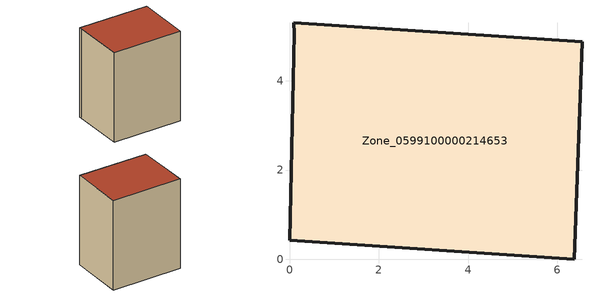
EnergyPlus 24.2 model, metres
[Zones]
Zone_0599100000214653
 floor ground (C_G): 6.37,0 0,0.43 0.1,5.06 0.09,5.3 6.55,4.87 z1.74
 wall outside (C_F): 0,0.43 6.37,0 6.55,4.87 0.09,5.3 0.1,5.06 0,0.43 z1.74:10.18
 roof outside (C_R): 0.1,5.06 0,0.43 6.37,0 6.55,4.87 0.09,5.3 z10.18
[BUILDING]
Pand.0599100000214653: North Axis=0; Terrain=City; Loads Convergence Tolerance Value=0.04; Temperature Convergence Tolerance Value=0.4; Solar Distribution=FullExterior; Maximum Number of Warmup Days=25; Minimum Number of Warmup Days=1
[Site:Location]
Rotterdam.The.Hague.AP_ZH_NLD Design_Conditions: Latitude=51.96; Longitude=4.45; Time Zone=1; Elevation=-4.5
[SITE:GROUNDTEMPERATURE:BUILDINGSURFACE]
18, 18, 18, 18, 18, 18, 18, 18, 18, 18, 18, 18
[MATERIAL] Thermal Absorptance=0.9; Solar Absorptance=0.7; Visible Absorptance=0.7
Name | Roughness | Thickness | Conductivity | Density | Specific Heat
G.TI.1946 | MediumSmooth | 0.15 | 1 | 540 | 1210
F.TI.1946 | Rough | 0.3 | 0.857143 | 1920 | 840
R.TI.1946 | MediumRough | 0.2 | 0.1 | 1500 | 1000
[CONSTRUCTION]
C_G: G.TI.1946
C_F: F.TI.1946
C_R: R.TI.1946
[ZONE]
Zone_0599100000214653: Type=1; Multiplier=1; Ceiling Height=Autocalculate; Volume=Autocalculate; Floor Area=autocalculate; Part of Total Floor Area=Yes
[ZONEINFILTRATION:DESIGNFLOWRATE]
Infil_Zone_0599100000214653: Zone or ZoneList or Space or SpaceList=Zone_0599100000214653; Schedule=AlwaysOn; Design Flow Rate Calculation Method=Flow/Area; Flow Rate per Floor Area=0.003; Constant Term Coefficient=1; Temperature Term Coefficient=0; Velocity Term Coefficient=0; Velocity Squared Term Coefficient=0
[HVACTEMPLATE:ZONE:IDEALLOADSAIRSYSTEM]
Zone_0599100000214653: Maximum Heating Supply Air Temperature=50; Minimum Cooling Supply Air Temperature=13; Maximum Heating Supply Air Humidity Ratio=0.0156; Minimum Cooling Supply Air Humidity Ratio=0.0077; Heating Limit=NoLimit; Cooling Limit=NoLimit; Dehumidification Control Type=ConstantSensibleHeatRatio; Cooling Sensible Heat Ratio=0.7; Dehumidification Setpoint=60; Humidification Control Type=None; Humidification Setpoint=30; Outdoor Air Method=None; Outdoor Air Flow Rate per Person=0.00944; Outdoor Air Flow Rate per Zone Floor Area=0; Outdoor Air Flow Rate per Zone=0; Demand Controlled Ventilation Type=None; Outdoor Air Economizer Type=NoEconomizer; Heat Recovery Type=None; Sensible Heat Recovery Effectiveness=0.7; Latent Heat Recovery Effectiveness=0.65
[ZONECONTROL:THERMOSTAT]
ThermostatControl_Zone_0599100000214653: Zone or ZoneList=Zone_0599100000214653; Control Type Schedule=DualSetpointControlType; Control 1=Thermostat_Zone_0599100000214653; Temperature Difference Between Cutout And Setpoint=0
[THERMOSTATSETPOINT:DUALSETPOINT]
Thermostat_Zone_0599100000214653: Heating Setpoint Temperature Schedule=HeatingSetpoint_Zone_0599100000214653; Cooling Setpoint Temperature Schedule=CoolingSetpoint_Zone_0599100000214653
[SCHEDULE:COMPACT]
HeatingSetpoint_Zone_0599100000214653: Through: 12/31, For: AllDays, Until: 24:00, 21
CoolingSetpoint_Zone_0599100000214653: Through: 12/31, For: AllDays, Until: 24:00, 24
DualSetpointControlType: Through: 12/31, For: AllDays, Until: 24:00, 4
AlwaysOn: Through: 12/31, For: AllDays, Until: 24:00, 1
